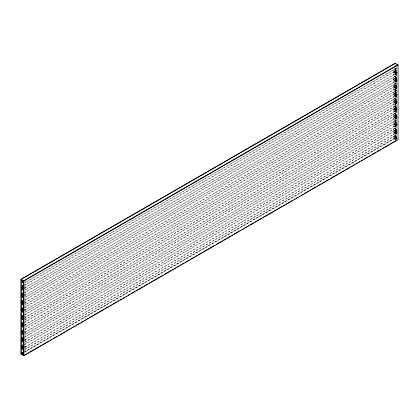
<?xml version="1.0" encoding="UTF-8"?>
<svg xmlns="http://www.w3.org/2000/svg" width="419" height="419" viewBox="0 0 419 419"><rect width="100%" height="100%" fill="white"/><g stroke="black" fill="none" stroke-linecap="round" stroke-linejoin="round"><path stroke-width="0.31" stroke-dasharray="2.1 1.57" d="M396.479 139.297L396.683 139.045L396.683 139.318M395.583 76.232L396.615 75.65M396.631 75.493L24.742 290.304M24.742 297.72L396.625 83.004L395.583 83.622M396.657 83.03L24.658 297.569M395.583 98.486L396.646 97.889M396.662 105.263L395.583 105.881M24.658 342.082L396.552 127.386L395.583 128.141M395.484 120.541C395.347 122.647 393.823 119.939 395.447 120.546C395.536 121.295 396.856 119.583 396.631 120.08M395.583 135.583L396.646 134.981M395.185 71.623C394.955 71.586 395.117 71.445 394.855 71.911C397.285 73.294 396.154 69.339 396.788 71.429M395.552 73.571C398.506 73.152 395.295 75.415 395.766 73.278M394.902 80.469C396.803 82.789 392.257 79.107 396.746 79.835C393.792 79.495 397.149 78.29 396.788 80.39L25.397 294.819L24.412 294.248M24.412 301.664L25.397 302.235L396.788 87.807C397.003 85.596 393.661 89.158 395.421 88.346C395.389 87.278 394.646 88.341 395.201 87.953M395.185 93.882C394.955 93.84 395.117 93.699 394.855 94.165C397.285 95.553 396.154 91.593 396.788 93.688M395.552 95.825C395.777 94.678 399.359 99.219 393.603 94.364C399.139 92.41 391.084 91.457 397.804 94.794L396.075 95.789M24.412 323.924L25.397 324.495L396.788 110.066C397.118 107.966 393.551 111.124 395.431 110.7C395.473 109.584 394.619 110.532 395.201 110.207M395.552 118.085C395.803 116.917 399.338 121.562 393.603 116.477L23.495 330.156M395.091 122.191L395.63 122.982L393.603 124.04L396.075 125.464L397.804 124.469C395.625 124.621 393.321 120.866 396.809 121.761C397.505 123.039 393.645 123.045 395.201 124.207C395.96 123.396 394.457 123.49 395.201 123.505M24.412 346.178L25.397 346.749L396.788 132.32C397.118 130.225 393.551 133.383 395.431 132.959C395.473 131.838 394.619 132.786 395.201 132.467M395.578 131.199L396.714 131.859L395.562 131.252M395.447 68.611L396.657 68.135L24.742 282.883M394.997 71.167C393.902 70.9 396.62 70.659 394.708 70.738M394.997 74.875C394.379 74.76 395.583 74.032 395.463 74.619M394.997 82.292C394.384 82.161 395.567 81.475 395.463 82.035M396.835 78.803C397.102 77.295 394.185 78.542 394.965 79.526C396.322 79.914 396.908 78.966 396.348 78.091M395.557 83.685C394.143 81.679 394.483 86.324 395.484 83.444M395.201 85.293L395.494 85.717L395.237 85.277L394.708 85.879L395.463 85.743M394.997 86.005L394.708 85.576M395.389 87.058L394.855 86.393L395.274 87.121L396.788 86.267L396.348 85.513L396.788 86.267M395.447 90.871L396.625 90.384L24.742 305.142M394.997 93.421C393.902 93.159 396.62 92.913 394.708 92.997M394.997 97.129C394.379 97.014 395.583 96.291 395.463 96.873M396.51 97.737L24.658 312.406M394.997 104.551C394.384 104.425 395.562 103.734 395.463 104.294M396.835 101.058L396.348 100.351L396.411 100.948L396.835 101.058L395.122 101.917L394.855 101.23L396.913 99.842L396.395 99.198L395.033 99.984L395.243 100.686L397.804 102.21L396.075 103.21L393.603 101.786L395.63 100.728L395.091 99.937M395.201 107.547L395.494 107.976L395.237 107.536L394.708 108.139L395.463 108.002M394.997 108.259L394.708 107.835M395.389 109.312L394.855 108.647L395.274 109.38L396.788 108.526L396.348 107.767L396.788 108.526M395.447 113.13L396.5 112.512M395.201 114.968L395.494 115.393L395.237 114.958L394.708 115.555L395.463 115.419M394.997 115.681L394.708 115.251M394.997 119.389C394.379 119.274 395.583 118.546 395.463 119.132M395.201 126.098L395.494 126.522L395.237 126.082L394.708 126.685L395.463 126.548M394.997 126.81L394.708 126.381M396.835 123.317L396.348 122.605L396.411 123.202L396.835 123.317L395.342 124.197M395.201 129.806C396.227 130.199 393.561 130.393 395.463 130.262M394.997 130.519L394.708 130.089M395.389 131.571L394.855 130.906L395.274 131.634L396.788 130.78L396.348 130.026L396.788 130.78M395.201 137.223L395.494 137.652L395.237 137.212L394.708 137.814L395.463 137.678M394.997 137.935L394.708 137.511M395.541 68.669C393.252 68.423 395.96 70.303 395.515 68.643M395.112 68.449L395.552 69.203M396.515 68.046L24.658 282.731M395.054 69.491L394.619 68.732M395.091 70.261L395.243 71.01L397.804 72.534L396.075 73.535L393.603 72.105L395.573 71.099L395.573 70.539L395.091 70.261L396.479 69.533L396.866 70.34L394.902 71.508M395.201 70.455L395.463 70.905M396.327 69.544L396.327 70.109L396.809 70.387M395.342 72.262L395.201 71.586M394.902 73.047L395.274 73.823L395.389 73.404L394.902 73.047L396.411 72.194L396.866 72.67L25.397 287.397L24.412 286.826M396.348 72.215L396.788 72.969M395.091 73.969C394.53 75.441 397.427 74.634 396.809 73.535C395.719 72.712 395.038 73.969 395.573 74.812M396.327 73.257L396.327 73.817L396.809 74.095M395.515 76.064C393.651 75.415 395.52 78.102 395.447 76.033M395.112 75.865L395.552 76.625M395.054 76.907L394.619 76.153M395.091 77.677L395.243 78.432L397.804 79.956L396.075 80.951L393.603 79.526L396.809 77.808L396.568 76.991L395.091 77.677L395.573 77.96L395.573 78.521M394.708 78.159C396.149 80.317 395.091 75.944 394.97 78.61M395.201 77.871L395.463 78.327M396.327 76.965L396.327 77.525L396.809 77.808M395.342 79.683L394.902 78.924M396.348 79.631L396.788 80.39M395.573 82.229C394.777 79.542 394.782 84.287 396.809 81.516C397.149 80.087 395.405 81.097 396.809 81.516M395.112 83.287L395.552 84.041M395.054 84.329L394.619 83.57M395.091 85.099L395.505 85.963L395.63 85.492L395.091 85.099L396.395 84.36L396.913 85.005L394.902 86.345M396.327 84.387L396.327 84.947L396.809 85.225M396.348 87.052L396.411 87.65L396.835 87.765M394.97 89.739C394.384 89.587 395.588 88.828 395.463 89.457M395.573 89.65C394.777 86.958 394.782 91.703 396.809 88.933C397.149 87.508 395.405 88.514 396.809 88.933M395.515 90.902C394.111 90.001 394.871 93.039 395.573 90.981M395.112 90.703L395.054 91.745M396.542 90.253L24.658 304.99M395.201 92.709L395.463 93.165M396.327 91.803C397.123 94.495 397.118 89.745 395.091 92.515M395.342 94.521L395.201 93.846M394.902 95.307L395.274 96.082L395.389 95.658L394.902 95.307L396.411 94.453L396.866 94.93L25.397 309.657L24.412 309.086M396.348 94.469L396.788 95.228M395.573 97.067C394.777 94.38 394.782 99.125 396.809 96.354C397.149 94.924 395.405 95.935 396.809 96.354M395.515 98.318C392.687 98.69 396.227 99.842 395.573 98.507M395.112 98.125L395.054 99.167M394.708 100.413C396.149 102.576 395.091 98.203 394.97 100.869M395.201 100.131L395.463 100.581M396.327 99.224L396.327 99.785L396.809 100.062M395.342 101.943L394.902 101.183M394.902 102.723L395.274 103.498L395.389 103.079L394.902 102.723L396.411 101.869L396.866 102.346L25.397 317.073L24.412 316.502M396.348 101.89L396.788 102.645M395.573 104.488C394.777 101.796 394.782 106.541 396.809 103.776C397.149 102.346 395.405 103.352 396.809 103.776M395.515 105.74C393.651 105.09 395.52 107.777 395.447 105.708M395.112 105.541L395.552 106.3M395.054 106.583L394.619 105.829M24.742 319.98L396.657 105.232M395.091 107.353L395.505 108.217L395.63 107.751L395.091 107.353L396.395 106.62L396.913 107.259L394.902 108.605M396.327 106.641L396.327 107.201L396.809 107.484M396.348 109.307L396.788 110.066M395.091 111.066C394.53 112.538 397.427 111.732 396.809 110.632C395.719 109.804 395.038 111.066 395.573 111.904M396.327 110.349L396.327 110.909L396.809 111.192M394.97 111.999C394.394 111.8 395.583 111.108 395.463 111.711M395.515 113.156C394.111 112.261 394.871 115.293 395.573 113.24M395.112 112.962L395.552 113.717M396.515 112.559L24.658 327.244M395.054 114.005L394.619 113.245M395.091 114.775L395.243 115.529L397.804 117.048L396.075 118.048L393.603 116.623L395.573 115.618L395.573 115.052L395.091 114.775L396.395 114.036L396.866 114.853L394.824 116.32L395.274 116.796L396.788 115.943L396.411 115.167L396.348 115.691L396.788 115.943M396.327 114.062L396.327 114.623L396.809 114.9M395.342 116.781L394.902 116.021M394.902 117.561L395.274 118.341L395.389 117.917L394.902 117.561L396.411 116.707L396.866 117.184L25.397 331.911L24.412 331.34M396.348 116.728L396.788 117.482M395.573 119.326C394.777 116.634 394.782 121.379 396.809 118.614C397.149 117.184 395.405 118.189 396.809 118.614M395.112 120.379L395.552 121.138M395.054 121.421L394.619 120.667M396.61 120.122L24.742 334.818M394.708 122.673C396.091 124.862 395.122 120.463 394.97 123.123M395.201 122.385L395.463 122.84M396.327 121.479L396.327 122.039L396.809 122.322M394.902 124.982L395.274 125.758L395.389 125.333L394.902 124.982L396.411 124.129L396.866 124.605L25.397 339.332L24.412 338.762M396.348 124.144L396.788 124.904M395.573 126.742C394.777 124.055 394.782 128.801 396.809 126.03C397.149 124.6 395.405 125.611 396.809 126.03M394.619 128.083L395.054 128.843L395.63 128.444L395.332 127.821L394.619 128.083L395.552 128.554M395.112 127.8L395.054 128.843M395.091 129.612L395.505 130.477L395.63 130.005L395.091 129.612L396.395 128.874L396.913 129.518L394.902 130.859M396.327 128.9L396.327 129.461L396.809 129.738M396.348 131.566L396.788 132.32M394.97 134.253C394.399 134.059 395.541 133.357 395.463 133.97M395.573 134.164C394.777 131.472 394.782 136.217 396.809 133.452C397.149 132.022 395.405 133.027 396.809 133.452M395.515 135.416C394.111 134.515 394.871 137.552 395.573 135.499M395.112 135.217L395.112 135.725M24.658 349.504L396.662 134.939M395.054 136.259L395.054 135.756M24.349 352.065L396.809 137.16L396.809 136.599L396.327 136.316L395.033 137.081L395.091 137.589L397.804 139.307M396.327 136.316L396.327 136.877L396.809 137.16M394.902 138.28C395.358 141.297 398.872 135.217 394.965 138.26C396.023 139.103 392.189 136.62 395.185 138.17M395.573 137.872L395.573 137.312L395.091 137.029M396.348 137.442L396.788 138.202M395.342 139.035L395.342 138.532L394.991 138.506M23.495 285.643L393.603 71.963L396.075 73.393M24.627 285.276L393.603 72.251L396.075 73.676L25.397 287.685L24.412 287.115M23.668 288.539L25.397 287.539L23.422 286.397M24.658 290.152L396.542 75.415M23.495 293.064L393.603 79.385C399.391 84.35 395.667 79.615 395.578 81.029M24.627 292.692L393.603 79.668L396.075 81.097L25.397 295.102L24.412 294.531M23.668 295.961L25.397 294.96L23.422 293.819M23.495 300.481L393.603 86.801L396.075 88.231M24.627 300.114L393.603 87.089L396.075 88.514L25.397 302.523L24.412 301.952M23.668 303.377L25.397 302.377L23.422 301.24M23.495 307.902L393.603 94.223L396.075 95.647M24.627 307.53L393.603 94.505L396.075 95.935L25.397 309.94L24.412 309.369M394.902 93.767L396.809 92.646M23.668 310.798L25.397 309.798L23.422 308.656M24.742 312.558L396.599 97.868M23.495 315.318L393.603 101.639C399.391 106.604 395.667 101.869 395.578 103.289M24.627 314.952L393.603 101.927L396.075 103.352L25.397 317.361L24.412 316.79M23.668 318.215L25.397 317.214L23.422 316.078M24.658 319.828L396.568 105.316M23.495 322.74L393.603 109.06L396.075 110.485M24.627 322.368L393.603 109.343L396.075 110.773L25.397 324.777L24.412 324.206M23.668 325.636L25.397 324.636L23.422 323.494M24.742 327.396L396.51 112.611M24.627 329.79L393.603 116.765L396.075 118.189L25.397 332.199L24.412 331.628M23.668 333.053L25.397 332.058L23.422 330.916M24.658 334.666L396.631 120.007M23.495 337.578L393.603 123.898L396.075 125.323M24.627 337.206L393.603 124.181L396.075 125.611L25.397 339.615L24.412 339.044M23.668 340.474L25.397 339.474L23.422 338.332M24.742 342.234L396.542 127.554M23.495 344.994L393.603 131.315L396.075 132.744M24.627 344.628L393.603 131.603L396.075 133.027L25.397 347.037L24.412 346.466M23.668 347.89L25.397 346.895L23.422 345.754M396.075 132.886L397.804 131.885L395.332 130.461L393.603 131.461C399.349 136.034 395.709 131.796 395.562 132.949M24.742 349.656L396.599 134.965M23.495 352.416L393.603 138.736L395.578 139.878M24.601 352.206L395.332 138.165L395.332 67.302M395.138 72.943L395.028 73.288L395.185 72.943L394.049 72.508L394.991 73.273M395.138 78.824L395.028 79.165L395.185 78.819L394.028 78.432L394.991 79.154M395.201 80.375L394.991 80.694L395.185 80.359M395.138 86.241C395.997 87.278 392.462 84.648 394.991 86.571M395.138 101.079L395.028 101.424L395.185 101.079L394.028 100.686L394.991 101.408M395.185 102.618L394.991 102.954L395.201 102.634M395.138 108.5C395.997 109.537 392.462 106.908 394.991 108.83M395.201 115.932L394.991 116.246L395.201 115.932L394.049 115.482L394.991 116.246M395.138 130.754L395.028 131.1L395.185 130.754L394.049 130.319L394.991 131.084M394.902 87.885L395.201 87.964M394.619 90.991L395.054 91.242M395.552 91.462L395.112 91.211M394.619 98.407L395.054 98.659M395.552 98.879L395.112 98.627M394.902 110.145L395.201 110.223M394.902 123.443L395.201 123.521M394.902 132.399L395.201 132.483M394.619 135.505L395.552 135.976M395.138 71.403L394.028 71.01L394.991 71.733M395.138 87.781L394.028 87.393L394.991 88.11M395.138 93.662L394.028 93.269L394.991 93.992M395.138 110.04L394.028 109.647L394.991 110.37M395.138 123.338L394.028 122.945L394.991 123.668M394.08 72.738L394.263 72.419M396.547 72.623C395.51 70.062 394.96 73.472 396.735 72.304M394.08 78.615L394.279 78.327M394.08 80.16C394.578 79.421 393.163 80.579 394.991 80.694M394.08 86.036L394.263 85.712M394.08 87.576L394.242 87.236M396.547 87.461C396.18 84.664 394.42 88.33 396.714 87.121M396.547 89.001C395.945 86.314 394.593 89.828 396.714 88.66M394.08 93.453L394.242 93.112M394.08 94.998C393.713 94.464 395.688 95.495 394.991 95.532M396.547 94.883C395.51 92.316 394.96 95.731 396.735 94.558M394.08 100.874L394.279 100.581M394.08 102.414C394.583 101.681 393.184 102.838 394.991 102.954M394.08 108.291L394.263 107.971M394.08 109.836L394.242 109.49M396.547 109.72C396.426 107.028 394.227 110.396 396.714 109.38M396.547 111.26C395.945 108.568 394.593 112.083 396.714 110.92M394.08 115.712L394.242 115.372M394.08 117.252C393.755 116.712 395.693 117.755 394.991 117.791M396.547 117.137C395.536 114.57 394.944 117.969 396.735 116.817M394.08 123.128L394.279 122.84M394.08 124.673C393.886 123.657 394.777 126.03 395.201 124.888M396.547 126.098C395.536 123.532 394.944 126.931 396.735 125.779M394.08 130.55L394.263 130.23M394.08 137.971L394.263 137.647M395.73 101.398C396.95 104.111 397.149 100.277 395.578 101.749M395.73 123.657C396.95 126.37 397.149 122.537 395.578 124.003M395.578 72.073L395.787 71.754M395.578 79.49L395.787 79.17M395.578 86.911L395.766 86.576M395.578 88.451L395.787 88.131M395.578 94.327L395.787 94.008M395.578 109.165L395.766 108.835M395.578 110.705L395.787 110.391M395.578 116.587L395.787 116.267M395.578 125.543L395.787 125.229M395.578 131.425L395.766 131.089M395.578 138.841C396.343 137.977 394.426 139.302 396.521 139.386M394.049 71.188L394.242 70.858M396.714 73.823L396.547 74.163M396.714 79.704L396.521 80.034M396.714 81.244L396.547 81.585M396.714 96.082L396.521 96.412M396.714 101.958L396.521 102.294M396.714 103.498L396.547 103.844M396.714 118.336L396.521 118.671M396.714 124.218L396.521 124.548M396.714 131.634L396.521 131.969M394.049 132.085C394.834 131.226 392.802 132.598 394.991 132.629M396.714 133.174L396.547 133.52M394.588 65.259L396.075 66.113M394.263 124.349L395.185 124.878L394.991 125.208M397.804 139.59L395.086 138.024L395.086 67.81M395.787 138.527L396.714 139.056M396.075 140.307L393.603 138.878L393.603 68.397M396.075 66.731L396.075 140.161M25.397 280.264L25.397 353.694M24.721 287.12L24.972 286.936L24.721 287.12M24.721 288.66L24.972 288.476L24.721 288.66M24.721 294.536L24.972 294.358L24.721 294.536M24.721 296.081L24.972 295.898L24.737 296.034M24.721 301.958L24.972 301.774L24.737 301.91M24.721 303.497L24.972 303.319L24.721 303.497M24.721 309.379L24.972 309.196L24.721 309.379M24.721 310.919L24.972 310.736L24.721 310.919M24.721 316.795L24.972 316.612L24.721 316.795M24.721 318.335L24.972 318.157L24.737 318.293M24.721 324.217L24.972 324.034L24.737 324.17M24.721 325.757L24.972 325.573L24.721 325.757M24.721 331.633L24.972 331.45L24.721 331.633M24.721 333.173L24.972 332.995L24.721 333.173M24.721 339.055L24.972 338.871L24.721 339.055M24.721 340.595L24.972 340.411L24.737 340.547M24.721 346.471L24.972 346.288L24.721 346.471M24.721 348.011L24.972 347.833L24.721 348.011M395.332 85.947L393.603 86.943L396.075 88.372L397.804 87.372L395.332 85.947M395.332 108.202L393.603 109.202L396.075 110.626L397.804 109.631L395.332 108.202"/><path stroke-width="0.63" d="M20.95 279.264L395.086 63.264L398.05 64.971L398.05 139.737L23.914 355.736L20.95 354.029L20.95 279.264L23.914 280.976L398.05 64.971M24.234 355.27L28.77 352.651M29.906 351.997L41.24 345.45M42.377 344.795L49.175 340.867M50.311 340.212L51.443 339.558M53.145 338.578L57.115 336.284M58.246 335.629L59.383 334.98M60.514 334.325L62.216 333.341M63.348 332.686L65.05 331.707M66.181 331.052L67.318 330.397M68.449 329.743L70.151 328.758M71.288 328.103L75.252 325.814M76.389 325.16L80.354 322.866M81.49 322.211L83.187 321.232M84.324 320.577L88.294 318.288M89.425 317.633L103.598 309.447M104.729 308.793L108.699 306.504M109.83 305.849L111.533 304.87M112.669 304.215L116.634 301.921M117.77 301.266L118.902 300.612M120.038 299.957L121.735 298.977M122.872 298.323L124.569 297.338M125.705 296.683L126.837 296.029M127.973 295.379L129.675 294.395M130.807 293.74L134.777 291.451M135.908 290.796L142.711 286.868M143.843 286.214L147.813 283.92M148.949 283.265L163.117 275.084M164.253 274.429L171.057 270.501M172.188 269.846L173.325 269.192M174.456 268.542L176.158 267.558M177.289 266.903L178.992 265.924M180.123 265.269L181.259 264.614M182.391 263.96L184.093 262.975M185.224 262.32L186.361 261.666M187.492 261.011L189.194 260.031M190.331 259.377L194.296 257.083M195.432 256.428L197.129 255.449M198.266 254.794L202.23 252.505M203.367 251.85L214.706 245.304M216.403 244.319L222.641 240.721M223.772 240.066L230.576 236.138M231.712 235.483L232.844 234.829M233.975 234.174L238.511 231.555M239.647 230.9L240.778 230.246M241.915 229.591L243.612 228.612M244.748 227.957L248.718 225.668M249.85 225.013L253.82 222.719M254.951 222.065L256.653 221.085M257.785 220.431L261.755 218.137M262.886 217.482L282.16 206.358M283.296 205.703L284.993 204.718M286.13 204.063L290.1 201.775M291.231 201.12L292.362 200.465M294.065 199.486L295.201 198.831M296.333 198.177L298.035 197.192M299.166 196.537L300.303 195.883M301.434 195.228L303.136 194.248M304.267 193.594L308.237 191.3M309.369 190.645L311.071 189.666M312.207 189.011L316.172 186.722M317.309 186.067L321.273 183.773M322.41 183.119L329.214 179.191M330.345 178.536L344.518 170.355M345.649 169.7L349.619 167.411M350.75 166.757L352.452 165.772M353.589 165.117L354.72 164.463M355.857 163.808L357.554 162.829M358.69 162.174L359.821 161.519M360.958 160.865L362.655 159.885M363.792 159.23L367.756 156.936M368.893 156.282L370.595 155.302M371.726 154.648L375.696 152.354M376.828 151.699L380.798 149.41M381.929 148.755L388.732 144.827M389.869 144.173L396.102 140.575M396.814 64.547L397.804 65.118L397.804 64.83L23.668 280.835L23.668 355.595M21.196 279.693L23.668 281.123M21.196 287.115L23.668 288.539M21.196 294.531L23.668 295.961M21.196 301.952L23.668 303.377M21.196 309.369L23.668 310.798M21.196 316.79L23.668 318.215M21.196 324.206L23.668 325.636M21.196 331.628L23.668 333.053M21.196 339.044L23.668 340.474M21.196 346.466L23.668 347.89M21.196 353.882L23.668 355.312M395.332 63.688L395.332 63.405L21.196 279.41L21.196 354.17M23.914 280.976L23.914 355.736M22.134 280.913C22.375 282.437 23.192 280.578 22.134 280.913M22.102 281.966C22.364 283.663 23.275 281.594 22.102 281.966M22.102 285.679C22.364 287.371 23.275 285.302 22.102 285.679M22.134 286.79C22.375 288.314 23.192 286.455 22.134 286.79M22.134 288.33C22.375 289.854 23.192 287.994 22.134 288.33M22.102 289.388C22.364 291.079 23.275 289.016 22.102 289.388M22.102 293.096C22.364 294.793 23.275 292.724 22.102 293.096M22.134 294.211C22.375 295.735 23.192 293.876 22.134 294.211M22.134 295.751C22.364 297.27 23.207 295.426 22.134 295.751M22.102 296.804C22.364 298.501 23.275 296.432 22.102 296.804M22.102 300.517C22.364 302.209 23.275 300.14 22.102 300.517M22.134 301.628C22.375 303.152 23.192 301.292 22.134 301.628M22.134 303.173C22.375 304.692 23.192 302.837 22.134 303.173M22.102 304.225C22.364 305.917 23.275 303.854 22.102 304.225M22.102 307.934C22.364 309.631 23.275 307.562 22.102 307.934M22.134 309.049C22.375 310.573 23.192 308.714 22.134 309.049M22.134 310.589C22.375 312.113 23.192 310.254 22.134 310.589M22.102 311.642C22.364 313.339 23.275 311.27 22.102 311.642M22.102 315.355C22.364 317.047 23.275 314.978 22.102 315.355M22.134 316.465C22.375 317.99 23.192 316.13 22.134 316.465M22.134 318.011C22.364 319.524 23.207 317.681 22.134 318.011M22.102 319.063C22.364 320.755 23.275 318.691 22.102 319.063M22.102 322.771C22.364 324.468 23.275 322.4 22.102 322.771M22.134 323.887C22.375 325.411 23.192 323.552 22.134 323.887M22.134 325.427C22.375 326.951 23.192 325.092 22.134 325.427M22.102 326.48C22.364 328.177 23.275 326.108 22.102 326.48M22.102 330.193C22.364 331.885 23.275 329.821 22.102 330.193M22.134 331.303C22.364 332.822 23.207 330.979 22.134 331.303M22.134 332.848C22.375 334.367 23.192 332.513 22.134 332.848M22.102 333.901C22.364 335.593 23.275 333.529 22.102 333.901M22.102 337.609C22.364 339.306 23.275 337.237 22.102 337.609M22.134 338.725C22.375 340.249 23.192 338.39 22.134 338.725M22.134 340.265C22.364 341.784 23.207 339.94 22.134 340.265M22.102 341.317C22.364 343.014 23.275 340.946 22.102 341.317M22.102 345.031C22.364 346.723 23.275 344.659 22.102 345.031M22.134 346.141C22.375 347.665 23.192 345.806 22.134 346.141M22.134 347.686C22.375 349.205 23.192 347.351 22.134 347.686M22.102 348.739C22.364 350.431 23.275 348.367 22.102 348.739M22.102 352.447C22.364 354.144 23.275 352.075 22.102 352.447M22.134 353.563C22.364 355.082 23.207 353.238 22.134 353.563"/></g></svg>
